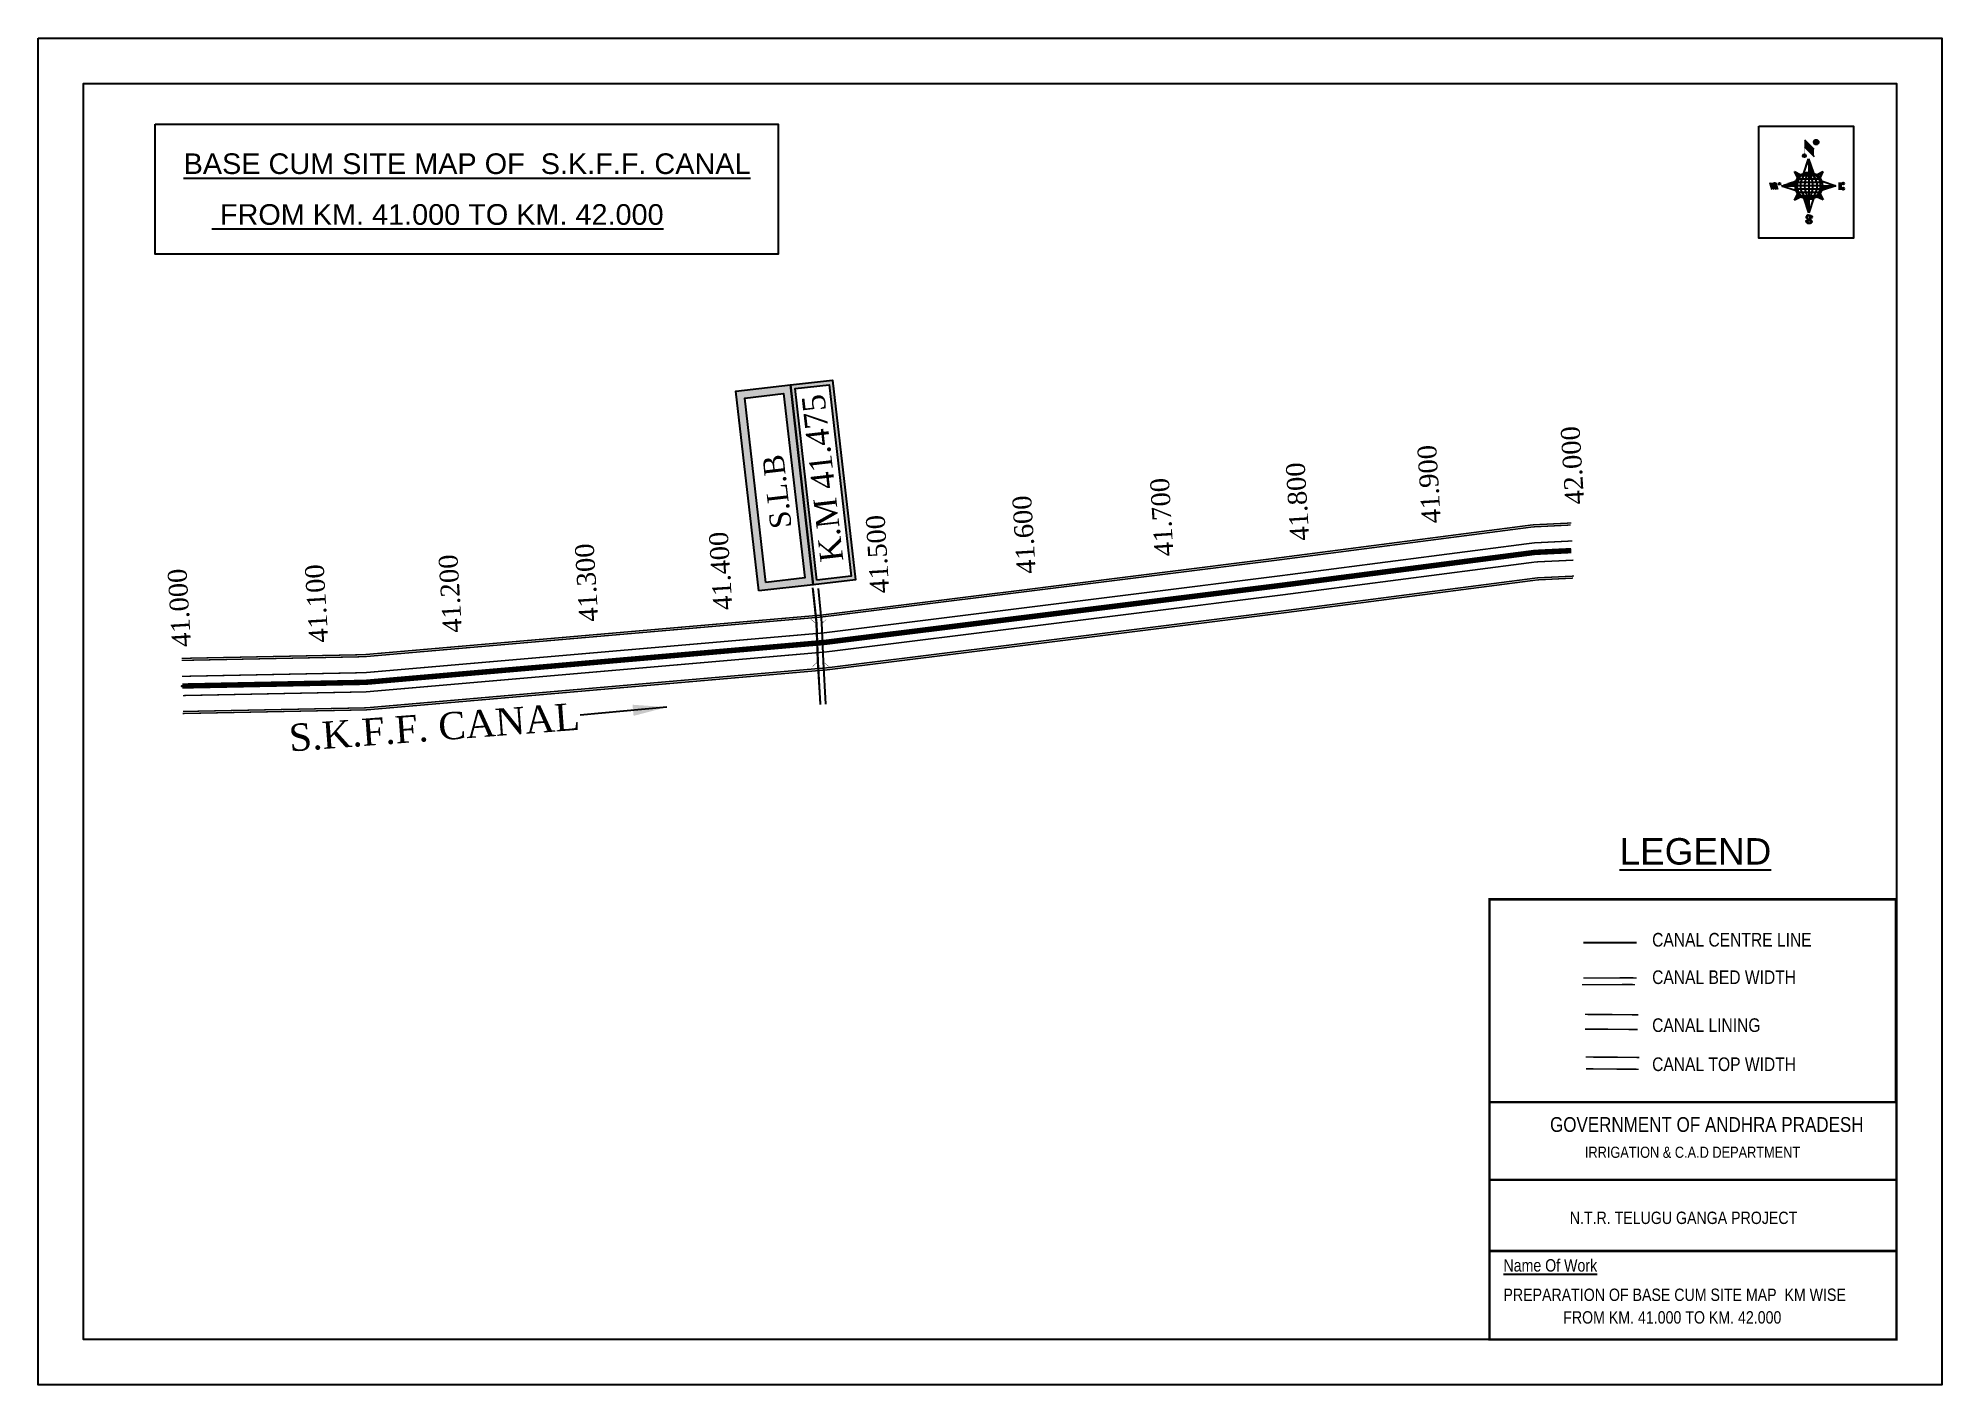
# Model space of a CAD drawing. Header units: inches. Extents: x 18 to 1416, y 8 to 997.
import ezdxf
from ezdxf.enums import TextEntityAlignment as Align

# ---------------------------------------------------------------- set-up
doc = ezdxf.new("R2010")
doc.units = ezdxf.units.IN
doc.header["$MEASUREMENT"] = 0
for name, color, linetype in [('AQUADUCT', 1, 'Continuous'), ('bed with', 5, 'Continuous'), ('BLOCK', 7, 'Continuous'), ('bord', 1, 'Continuous'), ('C LINE COO', 6, 'Continuous'), ('cahnige', 7, 'Continuous'), ('FRAME 025', 7, 'Continuous'), ('laying', 4, 'Continuous'), ('lining', 4, 'Continuous'), ('ROAD', 6, 'Continuous'), ('SLB', 11, 'Continuous'), ('TABLE', 7, 'Continuous'), ('TEXT', 7, 'Continuous'), ('TITLEBLOCK', 7, 'Continuous'), ('top of bund', 1, 'Continuous'), ('V', 6, 'Continuous'), ('ZSTU', 7, 'Continuous')]:
    doc.layers.add(name, color=color, linetype=linetype)
doc.styles.add('5mm', font='times.ttf', dxfattribs={"height": 3})
doc.styles.add('A', font='arial.ttf')
doc.styles.add('ARIALN', font='ARIALN.TTF')
doc.styles.get("Standard").update_dxf_attribs({"font": 'arial.ttf'})
doc.dimstyles.get("Standard").update_dxf_attribs({"dimtxt": 0.18, "dimasz": 0.18, "dimexe": 0.18, "dimexo": 0.0625, "dimgap": 0.09, "dimtad": 0, "dimtih": 1, "dimtoh": 1, "dimdec": 4, "dimzin": 0, "dimdsep": 46, "dimtxsty": 'Standard', "dimcen": 0.09, "dimadec": 0, "dimazin": 0, "dimtfac": 1, "dimtdec": 4, "dimtofl": 0, "dimtmove": 0, "dimatfit": 3, "dimfxl": 1, "dimtolj": 1, "dimtzin": 0, "dimarcsym": 0})
pattern_1 = [(267.297113149, (-8720374.938, 50637915.138), (10.5367255337, -0.497431438), [])]
pattern_2 = [(357.297113149, (-8720374.938, 50637915.138), (0.497431438, 10.5367255337), [])]

# ---------------------------------------------------------------- blocks, each defined once
blk = doc.blocks.new('FGDFGDFG6YURT')
at = {"layer": 'ROAD', "color": 1, "linetype": 'Continuous', "lineweight": 25}
for points in [[(386103.5, 1482907.4, 0), (386134.5, 1482913, 0), (386162.3, 1482917.4, 0), (386187, 1482923.1, 0)], [(386104.2, 1482903.5, 0), (386135.2, 1482909.2, 0), (386163.1, 1482913.6, 0), (386187.9, 1482919.3, 0)], [(386104.3, 1482907.7, 0), (386135.3, 1482913.3, 0), (386163.2, 1482917.7, 0), (386188, 1482923.4, 0)]]:
    blk.add_polyline3d(points, dxfattribs=at)
at = {"layer": 'SLB'}
for points, const_width in [([(386134.6, 1482913.4), (386134.2, 1482913.4), (386130.6, 1482916.6)], 0.3), ([(386134.6, 1482913.4), (386148.2, 1482915.4), (386161.8, 1482917.9)], 0.5), ([(386161.9, 1482914.1), (386148.3, 1482911.6), (386134.8, 1482908.7)], 0.5), ([(386162, 1482918.2), (386148.4, 1482915.7), (386134.9, 1482912.9)], 0.5), ([(386161.8, 1482917.9), (386162.2, 1482917.9), (386164.8, 1482922)], 0.3), ([(386161.9, 1482914.1), (386162.2, 1482914), (386165.9, 1482910.9)], 0.3), ([(386134.8, 1482908.7), (386134.5, 1482908.7), (386131.9, 1482904.6)], 0.3)]:
    blk.add_lwpolyline(points, dxfattribs=dict(at, const_width=const_width))
blk = doc.blocks.new('*X4')
at = {"color": 0, "linetype": 'Continuous'}
for p, q in [((6321.6, 240.5), (6322.3, 241.2)), ((6321.6, 240.3), (6322.3, 241)), ((6321.6, 240.1), (6322.3, 240.8)), ((6321.6, 239.9), (6322.4, 240.7)), ((6321.6, 239.8), (6322.4, 240.6)), ((6321.6, 239.6), (6322.5, 240.5)), ((6321.6, 239.4), (6322.5, 240.3)), ((6321.6, 239.2), (6322.6, 240.2)), ((6321.7, 239.1), (6322.6, 240.1)), ((6321.8, 240.8), (6322.4, 241.4)), ((6321.8, 239), (6322.7, 240)), ((6321.8, 239), (6322.8, 239.9)), ((6321.9, 238.9), (6322.9, 239.8)), ((6322, 238.8), (6323, 239.7)), ((6322.1, 241.3), (6322.4, 241.6)), ((6322.1, 238.7), (6323.1, 239.6)), ((6322.2, 238.6), (6323.1, 239.6)), ((6322.3, 238.5), (6323.2, 239.5)), ((6322.4, 238.5), (6323.3, 239.4)), ((6322.5, 238.4), (6323.4, 239.3)), ((6322.7, 238.4), (6323.6, 239.3)), ((6322.8, 238.3), (6323.7, 239.2)), ((6322.9, 238.3), (6323.8, 239.1)), ((6323.1, 238.2), (6323.9, 239.1)), ((6323.2, 238.2), (6324, 239)), ((6323.3, 238.2), (6324.2, 239)), ((6323.5, 238.1), (6324.3, 238.9)), ((6323.7, 238.1), (6324.4, 238.9)), ((6323.8, 238.1), (6324.6, 238.8)), ((6324.1, 238.2), (6324.7, 238.8)), ((6324.3, 238.3), (6324.9, 238.8)), ((6324.6, 238.3), (6325.1, 238.8)), ((6324.8, 238.4), (6325.2, 238.8)), ((6325.1, 238.5), (6325.4, 238.8)), ((6325.4, 238.6), (6325.6, 238.8))]:
    blk.add_line(p, q, dxfattribs=at)
blk = doc.blocks.new('*X3')
at = {"color": 0, "linetype": 'Continuous'}
for p, q in [((6324.4, 240.3), (6324.5, 240.4)), ((6324.6, 240.3), (6324.8, 240.5)), ((6324.7, 240.2), (6325, 240.5)), ((6324.8, 240.2), (6325.2, 240.6)), ((6325, 240.1), (6325.5, 240.6)), ((6325.1, 240.1), (6325.6, 240.6)), ((6325.2, 240), (6325.8, 240.6)), ((6325.3, 240), (6326, 240.6)), ((6325.4, 239.9), (6326.1, 240.6)), ((6325.5, 239.8), (6326.2, 240.5)), ((6325.6, 239.8), (6326.3, 240.5)), ((6325.7, 239.7), (6326.5, 240.4)), ((6325.9, 239.6), (6326.6, 240.3)), ((6326, 239.5), (6326.7, 240.3)), ((6326, 239.4), (6326.8, 240.2)), ((6326.1, 239.3), (6327, 240.2)), ((6326.2, 239.3), (6327.1, 240.1)), ((6326.3, 239.2), (6327.1, 240)), ((6326.4, 239.1), (6327.2, 239.9)), ((6326.5, 239), (6327.3, 239.8)), ((6326.5, 238.9), (6327.4, 239.7)), ((6326.6, 238.8), (6327.5, 239.6)), ((6326.7, 238.7), (6327.5, 239.5)), ((6326.8, 238.6), (6327.6, 239.4)), ((6326.8, 238.5), (6327.7, 239.3)), ((6326.8, 236.5), (6327.4, 237)), ((6326.9, 238.3), (6327.8, 239.2)), ((6326.9, 238.2), (6327.9, 239.1)), ((6326.9, 236.8), (6327.6, 237.4)), ((6327, 238.1), (6327.8, 239)), ((6327, 237.9), (6327.8, 238.8)), ((6327, 237.8), (6327.8, 238.6)), ((6327, 237.6), (6327.8, 238.4)), ((6327, 237.4), (6327.8, 238.2)), ((6327, 237.3), (6327.8, 238)), ((6327, 237.1), (6327.8, 237.9))]:
    blk.add_line(p, q, dxfattribs=at)
blk = doc.blocks.new('H')
at = {"layer": 'bord', "extrusion": (0.000427885, 0.004792, 0.999988)}
h = blk.add_hatch(dxfattribs=at)
h.set_pattern_fill('LINE', color=8, scale=84.387686, angle=-2.7029, style=0)
h.set_pattern_definition(pattern_2)
h.paths.add_polyline_path([(-492, 786, -0.090992), (-448, 775), (-486, 912)])
h = blk.add_hatch(dxfattribs=at)
h.set_pattern_fill('LINE', color=8, scale=84.387686, angle=-92.7029, style=0)
h.set_pattern_definition(pattern_1)
h.paths.add_polyline_path([(-625, 665, -0.090992), (-615, 710), (-751, 671)])
h = blk.add_hatch(dxfattribs=at)
h.set_pattern_fill('LINE', color=8, scale=84.387686, angle=-92.7029, style=0)
h.set_pattern_definition(pattern_1)
h.paths.add_polyline_path([(-246, 647), (-372, 653, -0.090992), (-382, 609)])
h = blk.add_hatch(dxfattribs=at)
h.set_pattern_fill('LINE', color=8, scale=84.387686, angle=-2.7029, style=0)
h.set_pattern_definition(pattern_2)
h.paths.add_polyline_path([(-504, 533, -0.090992), (-549, 543), (-510, 406)])
for p, q in [((-516, 1087, -1217), (-432, 994, -1217)), ((-538, 774, -1216), (-487, 906, -1216)), ((-519, 1020, -1217), (-435, 927, -1216)), ((-487, 906, -1216), (-493, 780, -1216)), ((-487, 906, -1216), (-448, 769, -1216)), ((-627, 794, -1216), (-567, 760, -1216)), ((-627, 794, -1216), (-584, 747, -1215)), ((-599, 731, -1215), (-627, 794, -1216)), ((-421, 753, -1216), (-359, 781, -1216)), ((-359, 781, -1216), (-405, 739, -1216)), ((-359, 781, -1216), (-392, 721, -1215)), ((-865, 701, -1215), (-847, 638, -1215)), ((-847, 700, -1215), (-829, 637, -1215)), ((-829, 699, -1215), (-811, 636, -1215)), ((-829, 699, -1215), (-811, 698, -1215)), ((-811, 698, -1215), (-794, 635, -1215)), ((-752, 665, -1215), (-615, 704, -1215)), ((-752, 665, -1215), (-625, 659, -1215)), ((-619, 614, -1215), (-752, 665, -1215)), ((-639, 526, -1214), (-606, 585, -1215)), ((-639, 526, -1214), (-593, 568, -1215)), ((-577, 553, -1215), (-639, 526, -1214)), ((-371, 513, -1214), (-431, 546, -1215)), ((-371, 513, -1214), (-414, 560, -1215)), ((-399, 576, -1215), (-371, 513, -1214)), ((-246, 641, -1215), (-383, 603, -1215)), ((-379, 693, -1215), (-246, 641, -1215)), ((-373, 647, -1215), (-246, 641, -1215)), ((-213, 669, -1215), (-217, 601, -1215)), ((-197, 600, -1215), (-194, 668, -1215)), ((-511, 400, -1214), (-549, 537, -1214)), ((-460, 533, -1215), (-511, 400, -1214)), ((-505, 527, -1214), (-511, 400, -1214))]:
    blk.add_line(p, q, dxfattribs=at)
at = {"layer": 'bord', "color": 8, "linetype": 'ByBlock', "extrusion": (0.000427885, 0.004792, 0.999988)}
for p, q in [((-386, 711, -1215), (-605, 722, -1215)), ((-411, 744, -1216), (-578, 752, -1216)), ((-493, 780, -1216), (-505, 527, -1214)), ((-373, 647, -1215), (-625, 659, -1215)), ((-378, 616, -1215), (-623, 628, -1215)), ((-375, 679, -1215), (-620, 691, -1215)), ((-392, 585, -1215), (-611, 595, -1215)), ((-420, 555, -1215), (-587, 562, -1215))]:
    blk.add_line(p, q, dxfattribs=at)
at = {"layer": 'bord', "extrusion": (0.000427885, 0.004792, 0.999988), "elevation": -1212}
for points, const_width in [([(-522, 960), (-516, 1093)], 1.61), ([(-434, 933), (-428, 1066)], 1.61), ([(-870, 707), (-846, 706)], 0.642), ([(-829, 643), (-855, 644)], 0.642), ([(-829, 643), (-821, 678)], 0.642), ([(-811, 642), (-784, 641)], 0.642), ([(-793, 641), (-782, 694)], 0.642), ([(-177, 605), (-226, 607)], 0.706), ([(-223, 676), (-174, 673)], 0.706), ([(-195, 645), (-185, 644)], 0.706)]:
    blk.add_lwpolyline(points, dxfattribs=dict(at, const_width=const_width))
for points, const_width in [([(-414, 1073, 1), (-398, 1058, 1)], 22.3), ([(-530, 950, 1), (-520, 939, 1)], 14.8), ([(-776, 697, 1), (-769, 690, 1)], 8.9), ([(-180, 618, 1), (-173, 611, 1)], 9.79), ([(-178, 667, 1), (-171, 660, 1)], 9.79), ([(-490, 362, 1), (-498, 369, 1)], 11.1), ([(-525, 322, 1), (-533, 329, 1)], 11.1)]:
    blk.add_lwpolyline(points, format="xyb", close=True, dxfattribs=dict(at, const_width=const_width))
for points in [[(-537, 317), (-531, 310), (-520, 307), (-505, 307), (-494, 310), (-486, 318), (-487, 326), (-491, 333), (-494, 336), (-503, 341), (-522, 347), (-530, 352), (-534, 355), (-537, 363), (-537, 373), (-530, 381), (-520, 384), (-504, 384), (-493, 380), (-487, 373)], [(-522, 348), (-526, 354), (-528, 361), (-528, 371), (-526, 375), (-521, 381), (-515, 384)], [(-505, 307), (-499, 312), (-497, 319), (-497, 327), (-501, 335), (-509, 343)]]:
    blk.add_lwpolyline(points, dxfattribs=at)
at = {"layer": 'bord', "extrusion": (0.000427885, 0.004792, 0.999988)}
for centre, radius in [((-406, 1065, -1212), 22.3), ((-525, 944, -1212), 14.8), ((-498, 659, -1212), 127), ((-773, 694, -1212), 8.9), ((-177, 615, -1212), 9.79), ((-174, 663, -1212), 9.79), ((-494, 365, -1212), 11.1), ((-529, 325, -1212), 11.1)]:
    blk.add_circle(centre, radius, dxfattribs=at)
at = {"layer": 'bord', "color": 8, "linetype": 'ByBlock', "extrusion": (0.000427885, 0.004792, 0.999988)}
for centre, radius, start, end in [((-482, 658, -1212), 128, 94.9254, 259.6691), ((-437, 656, -1212), 141, 113.2864, 241.308), ((-316, 651, -1212), 222, 142.5892, 212.0053), ((-560, 662, -1212), 141, 293.2864, 61.308), ((-681, 668, -1212), 222, 322.5892, 32.0053), ((-515, 660, -1212), 128, 274.9254, 79.6691)]:
    blk.add_arc(centre, radius, start, end, dxfattribs=at)
at = {"layer": 'bord', "extrusion": (0.000427885, 0.004792, 0.999988)}
for points in [[(-516, 1093, -1212), (-431, 1000, -1212), (-519, 1026, -1212), (-434, 933, -1212)], [(-864, 707, -1212), (-846, 706, -1212), (-846, 644, -1212), (-829, 643, -1212)], [(-829, 705, -1212), (-811, 704, -1212), (-811, 642, -1212), (-793, 641, -1212)], [(-193, 674, -1212), (-197, 606, -1212), (-213, 675, -1212), (-216, 607, -1212)]]:
    blk.add_solid(points, dxfattribs=at)
at = {"layer": 'bord', "extrusion": (0.000427885, 0.004792, 0.999988), "xscale": 7.977342409717546, "yscale": 7.977342408231451, "zscale": 7.977342408476333, "rotation": 138.0840426661453}
for name, p in [('*X3', (38301, -31929, -1212)), ('*X4', (38314, -31951, -1212))]:
    blk.add_blockref(name, p, dxfattribs=at)
blk = doc.blocks.new('KKKK')
at = {"layer": 'cahnige', "color": 1, "style": '5mm'}
blk.add_text('S.K.F.F. CANAL', height=20, rotation=19.1758, dxfattribs=at).set_placement((317677.4, 1602113.8))
at = {"layer": 'ZSTU', "color": 1}
blk.add_leader([(317936.6, 1602216.4), (317876.5, 1602194.2)], dimstyle='Standard', override={"dimasz": 25, "dimgap": 0.09, "dimtad": 0}, dxfattribs=at)

msp = doc.modelspace()

# ---------------------------------------------------------------- hatches: boundary and pattern name
at = {"layer": 'C LINE COO'}
h = msp.add_hatch(color=135, dxfattribs=at)
h.set_gradient(color1=(141, 177, 78), color2=(107, 135, 59), one_color=1, tint=0.38)
h.paths.add_polyline_path([(552.2, 597.4), (536.7, 732.7), (565.3, 736), (580.8, 600.7)], flags=16)
h.paths.add_polyline_path([(547.2, 591.1), (530.3, 737.8), (570.3, 742.3), (587.1, 595.7)])
h = msp.add_hatch(color=200, dxfattribs=at)
h.paths.add_polyline_path([(589.8, 599), (573.7, 739.7), (598.7, 742.5), (614.8, 601.9)], flags=16)
h.paths.add_polyline_path([(587.1, 595.7), (570.3, 742.3), (601.3, 745.9), (618.1, 599.2)])

# ---------------------------------------------------------------- linework, layer by layer
at = {"linetype": 'ByBlock'}
for points in [[(17.7, 997), (1416, 997), (1416, 8.2), (17.7, 8.2)], [(1382.7, 41.5), (51, 41.5), (51, 963.7), (1382.7, 963.7)]]:
    msp.add_lwpolyline(points, close=True, dxfattribs=at)
at = {"linetype": 'ByBlock', "elevation": -0.1}
msp.add_lwpolyline([(1281.5, 932.3), (1351, 932.3), (1351, 850.1), (1281.5, 850.1)], close=True, dxfattribs=at)
at = {"layer": 'bed with'}
for points, const_width in [([(1144.6, 627.8), (1116.5, 626.4), (929.1, 602.1), (741.3, 578.6), (594.7, 560.3), (257.7, 531.1), (123.5, 528.4)], 1), ([(1145.3, 613.7), (1117.8, 612.4), (930.9, 588.1), (743.1, 564.6), (596.2, 546.3), (258.5, 517), (124.2, 514.3)], 1), ([(1190.7, 302), (1188.4, 302.1), (1152, 302), (1151.7, 302)], 1.11), ([(1191.9, 306.9), (1188.4, 307), (1152.7, 306.9)], 1.11)]:
    msp.add_lwpolyline(points, dxfattribs=dict(at, const_width=const_width))
at = {"layer": 'BLOCK', "color": 4}
for p in [(1042.5, 609.7), (943.9, 596.9), (845.7, 584.5), (746.2, 572.1), (522.4, 547), (622, 556.6), (422.8, 538.3), (123.4, 521.3), (223.4, 523.3), (323.2, 529.7)]:
    msp.add_point(p, dxfattribs=at)
at = {"layer": 'C LINE COO', "color": 105}
for points in [[(547.2, 591.1), (530.3, 737.8), (570.3, 742.3), (587.1, 595.7)], [(552.2, 597.4), (536.7, 732.7), (565.3, 736), (580.8, 600.7)]]:
    msp.add_lwpolyline(points, close=True, dxfattribs=at)
at = {"layer": 'C LINE COO', "const_width": 4}
msp.add_lwpolyline([(1143.8, 620.7), (1117.1, 619.4), (930, 595.1), (742.2, 571.6), (595.4, 553.3), (258.1, 524), (123.7, 521.3)], dxfattribs=at)
at = {"layer": 'C LINE COO'}
msp.add_point((591.5, 553), dxfattribs=at)
at = {"layer": 'FRAME 025', "lineweight": -3, "const_width": 1.82}
for points in [[(1083.7, 364.7), (1382.3, 364.7), (1382.3, 215.8), (1083.7, 215.8)], [(1083.7, 215.8), (1382.7, 215.8), (1382.7, 41.5), (1083.7, 41.5)]]:
    msp.add_lwpolyline(points, close=True, dxfattribs=at)
for points in [[(1083.7, 158.8), (1382.7, 158.8)], [(1083.7, 106.5), (1382.7, 106.5)], [(1083.7, 41.5), (1382.7, 41.5)]]:
    msp.add_lwpolyline(points, dxfattribs=at)
at = {"layer": 'lining'}
for points, const_width in [([(1143.4, 639.5), (1115.5, 638.1), (927.7, 613.7), (739.9, 590.2), (593.5, 572), (257.1, 542.8), (123.2, 540.1)], 1), ([(1145.8, 602), (1118.8, 600.7), (932.4, 576.5), (744.5, 553), (597.4, 534.7), (259.1, 505.3), (124.2, 502.6)], 1), ([(1153.9, 280.2), (1181.3, 280), (1193.1, 279.9)], 1.11), ([(1153.8, 269.4), (1183.6, 269.2), (1192.5, 269.1)], 1.11)]:
    msp.add_lwpolyline(points, dxfattribs=dict(at, const_width=const_width))
at = {"layer": 'top of bund', "color": 1, "const_width": 1}
for points in [[(1143.9, 641), (1115.3, 639.6), (927.5, 615.2), (739.7, 591.6), (593.3, 573.4), (257, 544.3), (123.2, 541.6)], [(1145, 600.5), (1118.9, 599.2), (932.6, 575), (744.7, 551.5), (597.5, 533.2), (259.2, 503.8), (123.9, 501.1)]]:
    msp.add_lwpolyline(points, dxfattribs=at)
at = {"layer": 'top of bund', "const_width": 1.11}
for points in [[(1154.4, 248.9), (1181.7, 248.7), (1193.7, 248.6)], [(1193.3, 239.9), (1184.5, 240), (1154.6, 240.2)]]:
    msp.add_lwpolyline(points, dxfattribs=at)
at = {"layer": 'V', "color": 6, "const_width": 0.254}
msp.add_lwpolyline([(1191.7, 333.1), (1188.8, 333.2), (1152.7, 333.1)], dxfattribs=at)
at = {"layer": 'V', "color": 6}
msp.add_lwpolyline([(1152.7, 333.1), (1191.7, 333.1)], dxfattribs=at)
at = {"layer": 'ZSTU'}
msp.add_lwpolyline([(103.8, 933.7), (561.3, 933.7), (561.3, 838.4), (103.8, 838.4)], close=True, dxfattribs=at)
at = {"layer": 'ZSTU', "color": 200}
for points in [[(587.1, 595.7), (570.3, 742.3), (601.3, 745.9), (618.1, 599.2)], [(589.8, 599), (573.7, 739.7), (598.7, 742.5), (614.8, 601.9)]]:
    msp.add_lwpolyline(points, close=True, dxfattribs=at)

# ---------------------------------------------------------------- block references
at = {"layer": 'AQUADUCT', "color": 1, "xscale": 0.07807340295334138, "yscale": 0.07807340286672115, "zscale": 0.07807340292724047, "rotation": 3.078330652974644}
msp.add_blockref('H', (1359.9, 839.7, 94.8), dxfattribs=at)
at = {"layer": 'laying', "color": 1, "linetype": 'ByBlock', "rotation": 83.0870732261379}
msp.add_blockref('FGDFGDFG6YURT', (1426247.7, -561272.9), dxfattribs=at)
at = {"layer": 'ZSTU', "rotation": 345.1217981698605}
msp.add_blockref('KKKK', (-718191.1, -1466359.4), dxfattribs=at)

# ---------------------------------------------------------------- texts
at = {"layer": 'cahnige', "style": '5mm'}
for s, p in [('42.000', (1153.3, 654.9)), ('41.900', (1048, 641.1)), ('41.700', (851.7, 616.9)), ('41.800', (951.4, 628.3)), ('41.600', (750.5, 604)), ('41.500', (642.9, 589.7)), ('41.400', (527.7, 577.4)), ('41.200', (329.1, 560.7)), ('41.300', (429.2, 568.8)), ('41.000', (130.1, 550.3)), ('41.100', (230.9, 553.5))]:
    msp.add_text(s, height=13.88, rotation=93.4841, dxfattribs=at).set_placement(p)
at = {"layer": 'TABLE', "extrusion": (0.000201441, 0.004807, 0.999988), "style": 'A'}
msp.add_text('%%ULEGEND', height=19.4, rotation=359.9999, dxfattribs=at).set_placement((1235, 399.9, 2.2), align=Align.MIDDLE)
at = {"layer": 'TEXT', "color": 6}
for s, p in [('%%UBASE CUM SITE MAP OF  S.K.F.F. CANAL', (124.6, 897.2)), ('%%U FROM KM. 41.000 TO KM. 42.000', (145.4, 859.9))]:
    msp.add_text(s, height=15.155, dxfattribs=at).set_placement(p)
at = {"layer": 'TITLEBLOCK', "extrusion": (0.000201441, 0.004807, 0.999988), "style": 'ARIALN'}
for s, height, p in [('CANAL CENTRE LINE', 10.003, (1203.2, 330, 1.8)), ('CANAL BED WIDTH', 10.003, (1203.2, 302.5, 1.7)), ('CANAL LINING', 10.003, (1203.2, 267.3, 1.5)), ('CANAL TOP WIDTH', 10.003, (1203.2, 238.6, 1.4)), ('GOVERNMENT OF ANDHRA PRADESH ', 10.9, (1128.2, 193.9, -0.3)), ('IRRIGATION & C.A.D DEPARTMENT', 8.175, (1153.8, 174.9, -0.3)), ('N.T.R. TELUGU GANGA PROJECT', 9.084, (1142.7, 126.3, -0.2)), ('%%UName Of Work', 9.084, (1094, 91.4, -0.4)), ('PREPARATION OF BASE CUM SITE MAP  KM WISE', 9.084, (1094, 69.8, -0.5))]:
    msp.add_text(s, height=height, rotation=359.9999, dxfattribs=at).set_placement(p)
at = {"layer": 'TITLEBLOCK', "style": 'ARIALN'}
msp.add_text(' FROM KM. 41.000 TO KM. 42.000', height=9.084, rotation=359.9999, dxfattribs=at).set_placement((1135, 53.2))
at = {"layer": 'ZSTU', "style": '5mm'}
for s, height, p in [('K.M 41.475', 16.84, (609.2, 613.4)), ('S.L.B', 15.47, (571.2, 637.8))]:
    msp.add_text(s, height=height, rotation=96.539, dxfattribs=at).set_placement(p)

doc.saveas('drawing.dxf')
